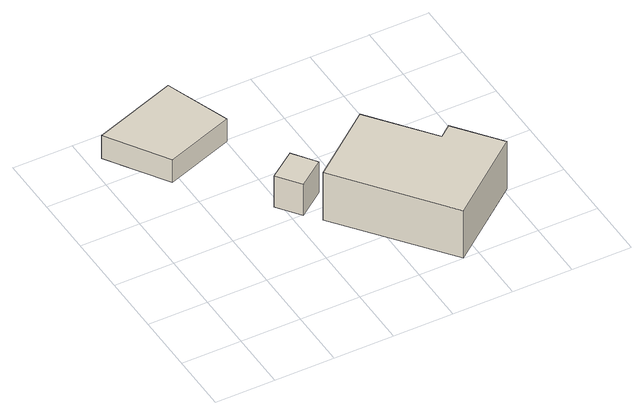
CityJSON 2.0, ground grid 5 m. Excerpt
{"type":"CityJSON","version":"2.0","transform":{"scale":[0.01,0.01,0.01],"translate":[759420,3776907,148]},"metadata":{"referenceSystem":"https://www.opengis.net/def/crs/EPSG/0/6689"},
"CityObjects":{
"building1":{"type":"Building","attributes":{"class":"3003","usage":"461","yearOfConstruction":"0001","measuredHeight":3.2,"storeysAboveGround":9999,"storeysBelowGround":9999,"LandSlideRiskAttribute.description":"1","LandSlideRiskAttribute.areaType":"2","BuildingDetailAttribute.totalFloorArea":-9999,"BuildingDetailAttribute.buildingFootprintArea":-9999,"BuildingDetailAttribute.buildingStructureType":"611","BuildingDetailAttribute.fireproofStructureType":"1011","BuildingDetailAttribute.landUseType":"231","BuildingDetailAttribute.specifiedBuildingCoverageRate":-9999,"BuildingDetailAttribute.specifiedFloorAreaRate":-9999,"BuildingDetailAttribute.buildingHeight":-9999,"BuildingDetailAttribute.surveyYear":"0001","BuildingIDAttribute.prefecture":"35","BuildingIDAttribute.city":"35215"},"address":[{"country":"日本","locality":"山口県周南市大字川曲"}],"geometry":[{"type":"Solid","lod":"1","boundaries":[[[[0,1,2,3]],[[2,4,5,3]],[[1,6,4,2]],[[0,7,6,1]],[[3,5,7,0]],[[4,6,7,5]]]]}]},
"building2":{"type":"Building","attributes":{"class":"3001","usage":"461","yearOfConstruction":"0001","measuredHeight":3,"storeysAboveGround":9999,"storeysBelowGround":9999,"LandSlideRiskAttribute.description":"1","LandSlideRiskAttribute.areaType":"2","BuildingDetailAttribute.totalFloorArea":-9999,"BuildingDetailAttribute.buildingFootprintArea":-9999,"BuildingDetailAttribute.buildingStructureType":"611","BuildingDetailAttribute.fireproofStructureType":"1011","BuildingDetailAttribute.landUseType":"231","BuildingDetailAttribute.specifiedBuildingCoverageRate":-9999,"BuildingDetailAttribute.specifiedFloorAreaRate":-9999,"BuildingDetailAttribute.buildingHeight":-9999,"BuildingDetailAttribute.surveyYear":"0001","BuildingIDAttribute.prefecture":"35","BuildingIDAttribute.city":"35215"},"address":[{"country":"日本","locality":"山口県周南市大字川曲"}],"geometry":[{"type":"Solid","lod":"1","boundaries":[[[[8,9,10,11]],[[10,12,13,11]],[[9,14,12,10]],[[8,15,14,9]],[[11,13,15,8]],[[12,14,15,13]]]]}]},
"building3":{"type":"Building","attributes":{"class":"3001","usage":"411","yearOfConstruction":1961,"measuredHeight":5.5,"storeysAboveGround":2,"storeysBelowGround":0,"LandSlideRiskAttribute.description":"1","LandSlideRiskAttribute.areaType":"2","BuildingDetailAttribute.totalFloorArea":173,"BuildingDetailAttribute.buildingFootprintArea":86.5,"BuildingDetailAttribute.buildingStructureType":"611","BuildingDetailAttribute.fireproofStructureType":"1011","BuildingDetailAttribute.urbanPlanType":"21","BuildingDetailAttribute.areaClassificationType":"23","BuildingDetailAttribute.districtsAndZonesType":"0","BuildingDetailAttribute.landUseType":"211","BuildingDetailAttribute.specifiedBuildingCoverageRate":-9999,"BuildingDetailAttribute.specifiedFloorAreaRate":-9999,"BuildingDetailAttribute.buildingHeight":8,"BuildingDetailAttribute.surveyYear":2021,"BuildingIDAttribute.prefecture":"35","BuildingIDAttribute.city":"35215"},"address":[{"country":"日本","locality":"山口県周南市大字川曲"}],"geometry":[{"type":"Solid","lod":"1","boundaries":[[[[16,17,18,19,20,21]],[[20,22,23,21]],[[19,24,22,20]],[[18,25,24,19]],[[17,26,25,18]],[[16,27,26,17]],[[21,23,27,16]],[[22,24,25,26,27,23]]]]}]}
},
"vertices":[
[410,1743,54],[93,2234,54],[794,2481,54],[984,1941,54],[794,2481,274],[984,1941,274],[93,2234,274],[410,1743,274],
[1069,961,43],[930,1152,43],[1157,1317,43],[1296,1126,43],[1157,1317,343],[1296,1126,343],[930,1152,343],[1069,961,343],
[2245,879,12],[2529,517,12],[1872,2,12],[1188,877,12],[1743,1312,12],[2144,800,12],[1743,1312,472],[2144,800,472],[1188,877,472],[1872,2,472],[2529,517,472],[2245,879,472]
]}
